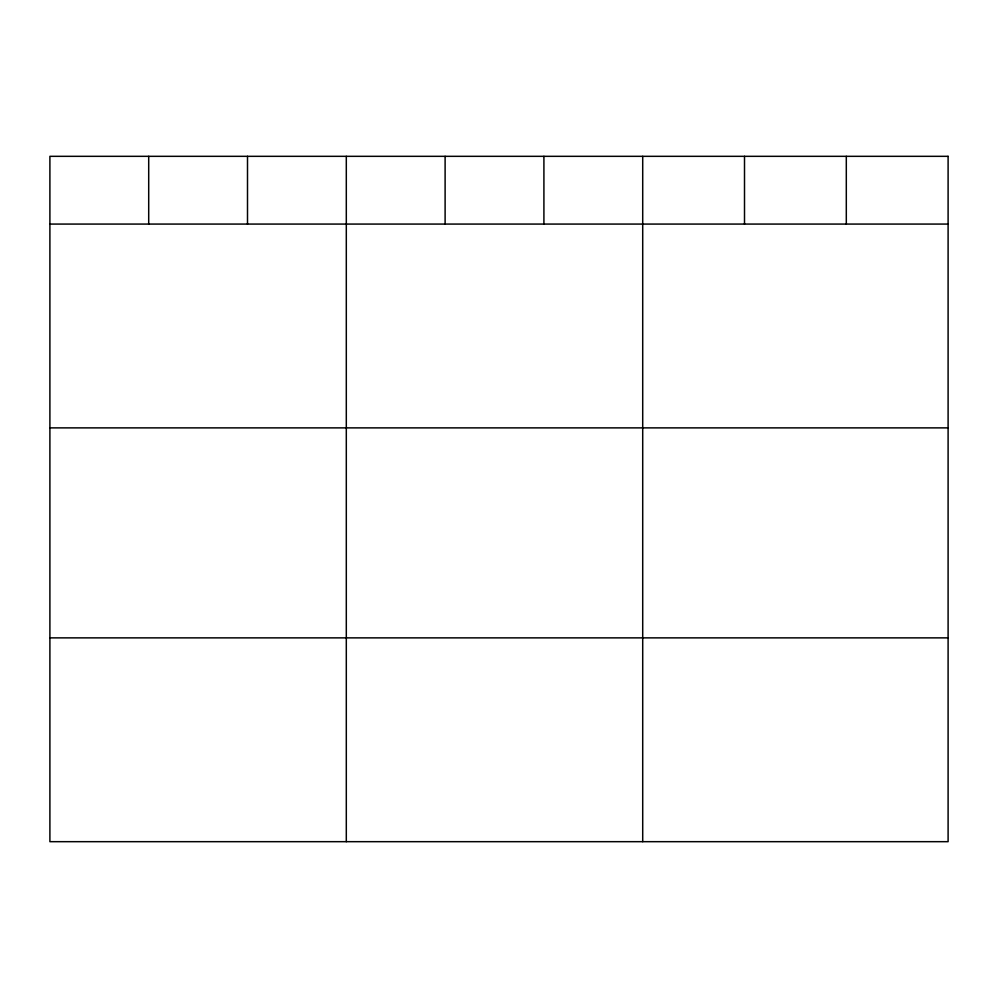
<?xml version="1.0" encoding="UTF-8"?>
<svg xmlns="http://www.w3.org/2000/svg" width="998" height="998" viewBox="0 0 998 998"><rect width="100%" height="100%" fill="white"/><g stroke="black" fill="none" stroke-linecap="round" stroke-linejoin="round"><path stroke-width="1.5" d="M49.9 224.076L948.1 224.076M49.9 427.88L948.1 427.88M49.9 637.872L948.1 637.872M846.304 156.324L846.304 224.076M744.508 156.324L744.508 224.076M642.712 156.324L642.712 841.676M543.91 156.324L543.91 224.076M445.108 156.324L445.108 224.076M346.306 156.324L346.306 841.676M247.504 156.324L247.504 224.076M148.702 156.324L148.702 224.076M948.1 156.324L49.9 156.324L49.9 841.676L948.1 841.676L948.1 156.324"/></g></svg>
